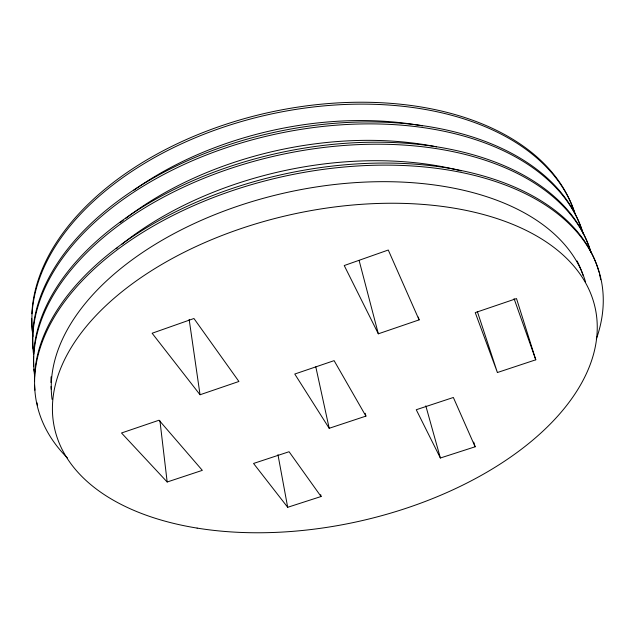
<?xml version="1.0" encoding="UTF-8"?>
<svg xmlns="http://www.w3.org/2000/svg" width="635" height="635" viewBox="0 0 635 635"><rect width="100%" height="100%" fill="white"/><g stroke="black" fill="none" stroke-linecap="round" stroke-linejoin="round"><path stroke-width="0.95" d="M200.041 394.756L238.911 381.468L193.945 318.5L152.122 333.24L200.041 394.756L189.151 319.373M419.1 319.873L388.271 250.023L344.233 265.541L378.333 333.812L419.1 319.873L418.29 317.071M167.172 482.005L202.327 470.352L159.052 420.211L121.507 432.991L167.172 482.005L159.941 420.854M365.911 416.115L334.113 360.648L294.767 374.031L329.192 428.292L365.911 416.115L365.228 413.29M497.403 372.523L535.781 359.799L516.509 298.577L475.242 312.618L497.403 372.523L477.337 311.491M321.064 496.522L289.076 451.723L253.548 463.455L287.687 507.294L321.064 496.522L320.675 494.625M475.123 446.786L453.358 397.478L416.258 409.734L440.372 458.002L475.123 446.786L473.71 442.079M514.064 298.64L535.781 359.799M425.807 405.836L440.372 458.002M359.132 260.509L378.333 333.812M315.785 366.816L329.192 428.292M277.955 454.652L287.687 507.294M32.369 330.772A278.011 173.847 -12.6 0 1 31.75 318.516M31.869 313.801A278.011 173.847 -12.6 0 1 284.107 109.41A278.011 173.847 -12.6 0 1 574.873 213.646M32.925 336.439A278.344 173.704 -12.6 0 1 266.946 114.951A278.344 173.704 -12.6 0 1 575.04 213.598M133.929 190.135A263.446 163.616 -12.6 0 1 422.386 125.873M33.663 353.909A281.44 172.363 -12.6 0 1 33.409 351.941M33.091 348.98A281.44 172.363 -12.6 0 1 276.749 131.794A281.44 172.363 -12.6 0 1 582.501 231.926M33.623 354.886A281.773 172.204 -12.6 0 1 274.034 134.469A281.773 172.204 -12.6 0 1 583.255 233.736M120.134 222.766A266.684 162.171 -12.6 0 1 123.246 220.289M125.492 218.551A266.684 162.171 -12.6 0 1 436.555 146.844M34.203 371.277A284.948 170.744 -12.6 0 1 34.004 369.316M33.766 366.355A284.948 170.744 -12.6 0 1 33.584 356.632M33.703 353.687A284.948 170.744 -12.6 0 1 295.227 149.677A284.948 170.744 -12.6 0 1 590.725 252.063M34.663 376.206A285.298 170.585 -12.6 0 1 277.455 155.424A285.298 170.585 -12.6 0 1 590.931 252.024M116.245 248.809A270.01 160.599 -12.6 0 1 117.761 247.547M121.61 244.411A270.01 160.599 -12.6 0 1 461.256 170.926M599.48 274.09A288.552 168.997 -12.6 0 1 600.734 279.757M37.592 405.487A288.552 168.997 -12.6 0 1 36.901 402.59M34.933 390.176A288.552 168.997 -12.6 0 1 34.592 385.278M34.488 381.468A288.552 168.997 -12.6 0 1 295.465 171.767A288.552 168.997 -12.6 0 1 598.988 272.209M51.268 389.374A272.582 159.329 -12.6 0 1 51.078 386.445M50.975 382.587A272.582 159.329 -12.6 0 1 51.094 376.833M577.088 260.969A272.582 159.329 -12.6 0 1 583.081 275.487M67.477 458.002A288.909 168.823 -12.6 0 1 281.495 176.895A288.909 168.823 -12.6 0 1 596.297 339.114M52.054 399.344A273.423 158.901 -12.6 0 1 287.337 192.373A273.423 158.901 -12.6 0 1 585.589 282.13M197.12 528.098A276.916 157.067 -12.6 0 0 597.083 321.699A276.916 157.067 -12.6 0 0 180.324 254.222A276.916 157.067 -12.6 0 0 197.12 528.098"/></g></svg>
